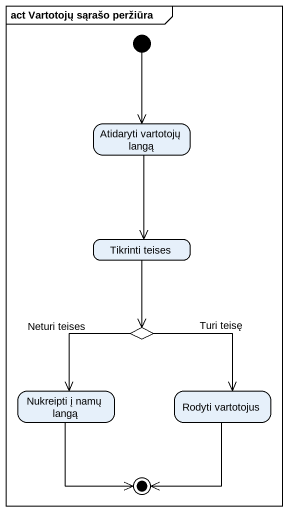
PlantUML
@startuml
mainframe act Vartotojų sąrašo peržiūra
hide empty description
state "Atidaryti vartotojų langą" as Atidaryti_vartotojų_langą
state "Tikrinti teises" as Tikrinti_teises
state choice1 <<choice>>
state "Nukreipti į namų langą" as Nukreipti_į_namų_langą
state "Rodyti vartotojus" as Rodyti_vartotojus
[*] --> Atidaryti_vartotojų_langą
Atidaryti_vartotojų_langą --> Tikrinti_teises
Tikrinti_teises --> choice1
choice1 --> Nukreipti_į_namų_langą : Neturi teises
choice1 --> Rodyti_vartotojus : Turi teisę
Nukreipti_į_namų_langą --> [*]
Rodyti_vartotojus --> [*]
@enduml
